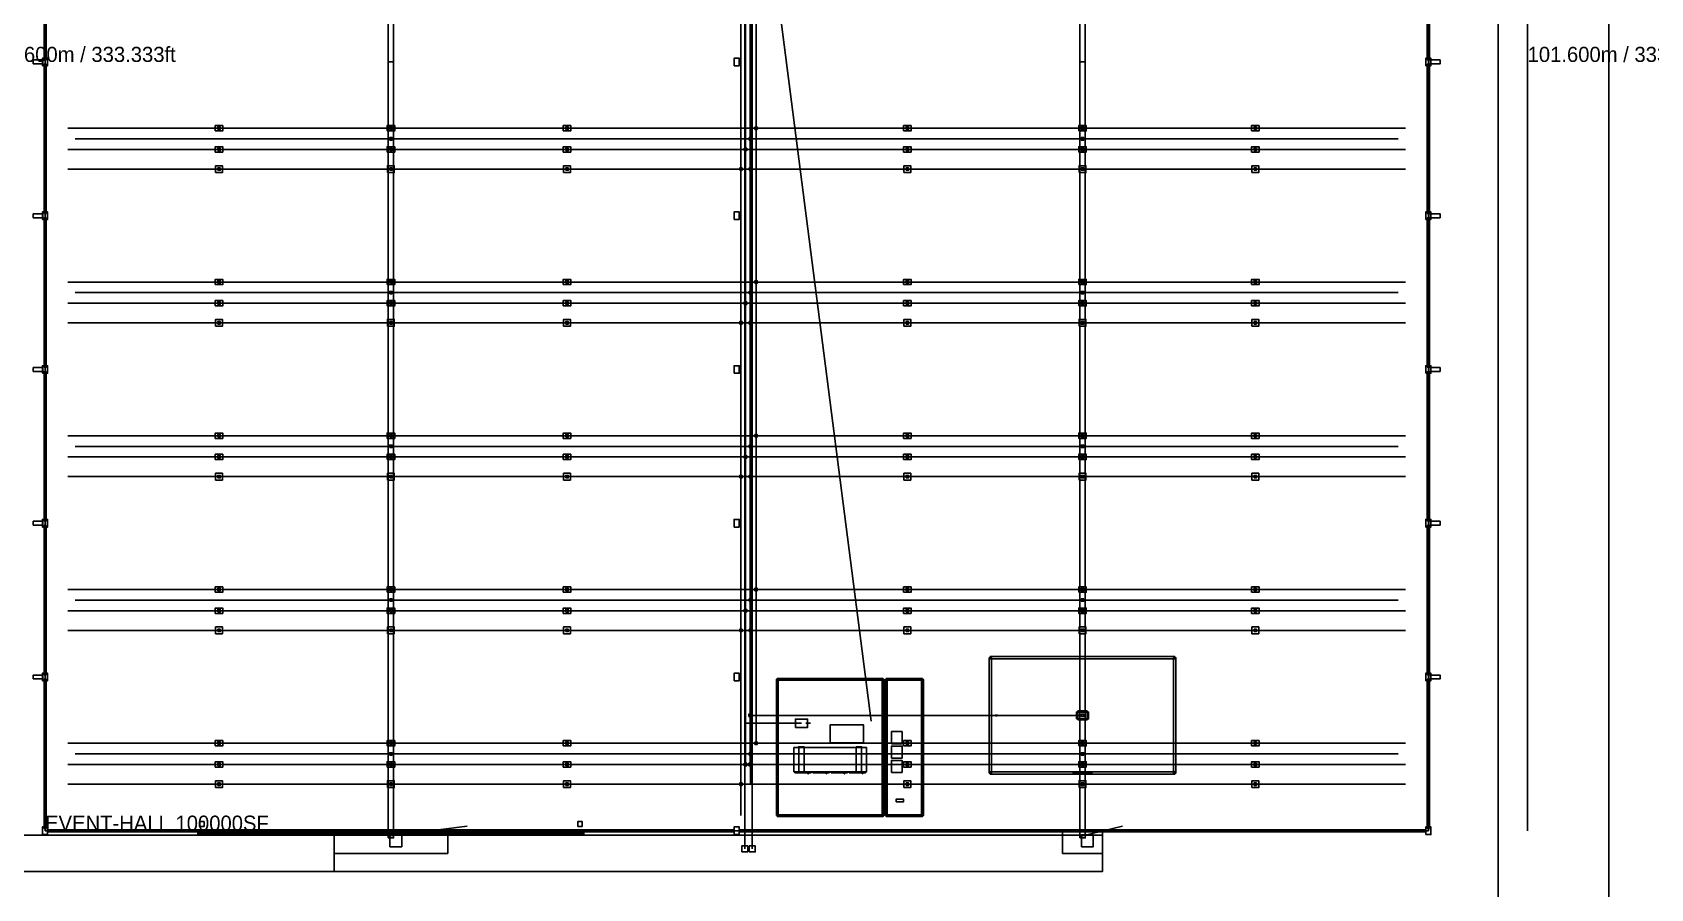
# Model space of a CAD drawing. Header units: metres. Extents: x 0 to 440, y -12 to 455.
# Drawn here: x 111.2 to 218.1, y 66.2 to 122.8 of the extents above; entities that cross this region are included whole.
import ezdxf

# ---------------------------------------------------------------- set-up
doc = ezdxf.new("R2010")
doc.units = ezdxf.units.M
for name, color, linetype in [('DIMENSIONS', 7, 'CONTINUOUS'), ('HALL_EVENT-HALL', 7, 'CONTINUOUS'), ('IFCCOLUMN', 7, 'CONTINUOUS'), ('IFCDOOR', 7, 'CONTINUOUS'), ('IFCWALL', 7, 'CONTINUOUS'), ('MEP_EVENTS_COORDINATION', 7, 'CONTINUOUS'), ('MEP_EVENTS_DRAINAGE', 7, 'CONTINUOUS'), ('MEP_EVENTS_ELECTRICAL', 7, 'CONTINUOUS'), ('MEP_EVENTS_FIRE', 7, 'CONTINUOUS'), ('MEP_EVENTS_MECHANICAL', 7, 'CONTINUOUS'), ('MEP_EVENTS_PLUMBING', 7, 'CONTINUOUS'), ('NOTES', 7, 'CONTINUOUS'), ('SITE_ROADS', 7, 'CONTINUOUS'), ('SITE_WALKS', 7, 'CONTINUOUS')]:
    doc.layers.add(name, color=color, linetype=linetype)

msp = doc.modelspace()

# ---------------------------------------------------------------- linework, layer by layer
at = {"layer": 'DIMENSIONS'}
msp.add_lwpolyline([(210, 70), (210, 171.6)], dxfattribs=at)
at = {"layer": 'HALL_EVENT-HALL'}
msp.add_lwpolyline([(112, 70), (203.44, 70), (203.44, 171.6), (112, 171.6)], close=True, dxfattribs=at)
at = {"layer": 'IFCCOLUMN'}
for points in [[(111.220127, 120.670003), (111.849873, 120.670003), (111.849873, 120.930007), (111.220127, 120.930007)], [(111.83, 120.550003), (112.17, 120.550003), (112.17, 121.050003), (111.83, 121.050003)], [(157.550001, 120.550003), (157.890001, 120.550003), (157.890001, 121.050003), (157.550001, 121.050003)], [(203.270002, 120.550003), (203.610002, 120.550003), (203.610002, 121.050003), (203.270002, 121.050003)], [(203.59013, 120.669992), (204.219868, 120.669992), (204.219868, 120.930003), (203.59013, 120.930003)], [(111.220127, 110.509999), (111.849873, 110.509999), (111.849873, 110.770003), (111.220127, 110.770003)], [(111.83, 110.389999), (112.17, 110.389999), (112.17, 110.889999), (111.83, 110.889999)], [(157.550001, 110.389999), (157.890001, 110.389999), (157.890001, 110.889999), (157.550001, 110.889999)], [(203.270002, 110.389999), (203.610002, 110.389999), (203.610002, 110.889999), (203.270002, 110.889999)], [(203.59013, 110.509988), (204.219868, 110.509988), (204.219868, 110.769999), (203.59013, 110.769999)], [(111.220127, 100.350003), (111.849873, 100.350003), (111.849873, 100.610007), (111.220127, 100.610007)], [(111.83, 100.230003), (112.17, 100.230003), (112.17, 100.730003), (111.83, 100.730003)], [(157.550001, 100.230003), (157.890001, 100.230003), (157.890001, 100.730003), (157.550001, 100.730003)], [(203.270002, 100.230003), (203.610002, 100.230003), (203.610002, 100.730003), (203.270002, 100.730003)], [(203.59013, 100.349992), (204.219868, 100.349992), (204.219868, 100.610003), (203.59013, 100.610003)], [(111.220127, 90.19), (111.849873, 90.19), (111.849873, 90.450003), (111.220127, 90.450003)], [(111.83, 90.07), (112.17, 90.07), (112.17, 90.57), (111.83, 90.57)], [(157.550001, 90.07), (157.890001, 90.07), (157.890001, 90.57), (157.550001, 90.57)], [(203.270002, 90.07), (203.610002, 90.07), (203.610002, 90.57), (203.270002, 90.57)], [(203.59013, 90.189988), (204.219868, 90.189988), (204.219868, 90.45), (203.59013, 90.45)], [(111.220127, 80.030004), (111.849873, 80.030004), (111.849873, 80.290007), (111.220127, 80.290007)], [(111.83, 79.910004), (112.17, 79.910004), (112.17, 80.410004), (111.83, 80.410004)], [(157.550001, 79.910004), (157.890001, 79.910004), (157.890001, 80.410004), (157.550001, 80.410004)], [(203.270002, 79.910004), (203.610002, 79.910004), (203.610002, 80.410004), (203.270002, 80.410004)], [(203.59013, 80.029992), (204.219868, 80.029992), (204.219868, 80.290004), (203.59013, 80.290004)], [(122.210001, 70.289997), (122.510001, 70.289997), (122.510001, 70.609997), (122.210001, 70.609997)], [(147.210001, 70.289997), (147.510001, 70.289997), (147.510001, 70.609997), (147.210001, 70.609997)], [(111.83, 69.75), (112.17, 69.75), (112.17, 70.25), (111.83, 70.25)], [(157.550001, 69.75), (157.890001, 69.75), (157.890001, 70.25), (157.550001, 70.25)], [(203.270002, 69.75), (203.610002, 69.75), (203.610002, 70.25), (203.270002, 70.25)]]:
    msp.add_lwpolyline(points, close=True, dxfattribs=at)
at = {"layer": 'IFCDOOR'}
for points in [[(111.965, 104.3408), (112.035, 104.3408), (112.035, 106.7792), (111.965, 106.7792)], [(160.365, 74.9), (160.435, 74.9), (160.435, 76.1), (160.365, 76.1)], [(169.965, 74.9), (170.035, 74.9), (170.035, 76.1), (169.965, 76.1)], [(179.97, 73.775), (181.19, 73.775), (181.19, 73.845), (179.97, 73.845)], [(179.3608, 69.965), (181.7992, 69.965), (181.7992, 70.035), (179.3608, 70.035)]]:
    msp.add_lwpolyline(points, close=True, dxfattribs=at)
at = {"layer": 'IFCWALL'}
for points in [[(111.93, 120.95), (112.07, 120.95), (112.07, 130.81), (111.93, 130.81)], [(203.37, 120.95), (203.51, 120.95), (203.51, 130.81), (203.37, 130.81)], [(111.93, 110.79), (112.07, 110.79), (112.07, 120.65), (111.93, 120.65)], [(203.37, 110.79), (203.51, 110.79), (203.51, 120.65), (203.37, 120.65)], [(111.93, 100.63), (112.07, 100.63), (112.07, 110.49), (111.93, 110.49)], [(203.37, 100.63), (203.51, 100.63), (203.51, 110.49), (203.37, 110.49)], [(111.93, 90.47), (112.07, 90.47), (112.07, 100.33), (111.93, 100.33)], [(203.37, 90.47), (203.51, 90.47), (203.51, 100.33), (203.37, 100.33)], [(111.93, 80.31), (112.07, 80.31), (112.07, 90.17), (111.93, 90.17)], [(203.37, 80.31), (203.51, 80.31), (203.51, 90.17), (203.37, 90.17)], [(174.409, 73.81), (174.559, 73.81), (174.559, 81.43), (174.409, 81.43)], [(174.484, 81.355), (186.676, 81.355), (186.676, 81.505), (174.484, 81.505)], [(186.601, 73.81), (186.751, 73.81), (186.751, 81.43), (186.601, 81.43)], [(111.93, 70.15), (112.07, 70.15), (112.07, 80.01), (111.93, 80.01)], [(160.34, 71), (160.46, 71), (160.46, 80), (160.34, 80)], [(160.4, 79.94), (167.4, 79.94), (167.4, 80.06), (160.4, 80.06)], [(167.34, 71), (167.46, 71), (167.46, 80), (167.34, 80)], [(167.54, 71), (167.66, 71), (167.66, 80), (167.54, 80)], [(167.6, 79.94), (170, 79.94), (170, 80.06), (167.6, 80.06)], [(169.94, 71), (170.06, 71), (170.06, 80), (169.94, 80)], [(203.37, 70.15), (203.51, 70.15), (203.51, 80.01), (203.37, 80.01)], [(174.484, 73.735), (186.676, 73.735), (186.676, 73.885), (174.484, 73.885)], [(160.4, 70.94), (167.4, 70.94), (167.4, 71.06), (160.4, 71.06)], [(167.6, 70.94), (170, 70.94), (170, 71.06), (167.6, 71.06)], [(112.22, 69.93), (157.5, 69.93), (157.5, 70.07), (112.22, 70.07)], [(157.94, 69.93), (203.22, 69.93), (203.22, 70.07), (157.94, 70.07)]]:
    msp.add_lwpolyline(points, close=True, dxfattribs=at)
at = {"layer": 'MEP_EVENTS_COORDINATION'}
for points in [[(160.399994, 79.940002), (167.399994, 79.940002), (167.399994, 80.059998), (160.399994, 80.059998)], [(160.399994, 71), (167.399994, 71), (167.399994, 80), (160.399994, 80)], [(167.339996, 71), (167.459991, 71), (167.459991, 80), (167.339996, 80)], [(167.540009, 71), (167.660004, 71), (167.660004, 80), (167.540009, 80)], [(167.600006, 79.940002), (170, 79.940002), (170, 80.059998), (167.600006, 80.059998)], [(167.600006, 71), (170, 71), (170, 80), (167.600006, 80)], [(160.399994, 70.940002), (167.399994, 70.940002), (167.399994, 71.059998), (160.399994, 71.059998)], [(167.600006, 70.940002), (170, 70.940002), (170, 71.059998), (167.600006, 71.059998)]]:
    msp.add_lwpolyline(points, close=True, dxfattribs=at)
at = {"layer": 'MEP_EVENTS_DRAINAGE'}
for points in [[(134.680008, 120.800003), (135.039993, 120.800003), (135.039993, 171.600708), (134.680008, 171.600708)], [(180.400009, 120.800003), (180.759995, 120.800003), (180.759995, 171.600708), (180.400009, 171.600708)], [(134.680008, 69.99929), (135.040009, 69.99929), (135.040009, 120.800003), (134.680008, 120.800003)], [(180.400009, 69.99929), (180.76001, 69.99929), (180.76001, 120.800003), (180.400009, 120.800003)], [(122.097504, 69.737503), (122.222504, 69.737503), (122.222504, 69.862503), (122.097504, 69.862503)], [(122.159706, 69.75), (134.7603, 69.75), (134.7603, 69.850006), (122.159706, 69.850006)], [(122.360001, 69.699997), (123.610001, 69.699997), (123.610001, 69.900002), (122.360001, 69.900002)], [(123.610001, 69.699997), (124.860001, 69.699997), (124.860001, 69.900002), (123.610001, 69.900002)], [(124.860001, 69.699997), (126.110001, 69.699997), (126.110001, 69.900002), (124.860001, 69.900002)], [(126.110001, 69.699997), (127.360001, 69.699997), (127.360001, 69.900002), (126.110001, 69.900002)], [(127.360001, 69.699997), (128.610001, 69.699997), (128.610001, 69.900002), (127.360001, 69.900002)], [(128.610001, 69.699997), (129.860001, 69.699997), (129.860001, 69.900002), (128.610001, 69.900002)], [(129.860001, 69.699997), (131.110001, 69.699997), (131.110001, 69.900002), (129.860001, 69.900002)], [(131.110001, 69.699997), (132.360001, 69.699997), (132.360001, 69.900002), (131.110001, 69.900002)], [(132.360001, 69.699997), (133.610001, 69.699997), (133.610001, 69.900002), (132.360001, 69.900002)], [(133.610001, 69.699997), (134.860001, 69.699997), (134.860001, 69.900002), (133.610001, 69.900002)], [(134.680008, 69.529999), (135.039993, 69.529999), (135.039993, 70), (134.680008, 70)], [(134.740005, 69.710007), (134.979996, 69.710007), (134.979996, 69.889999), (134.740005, 69.889999)], [(134.796356, 68.946365), (135.573639, 68.946365), (135.573639, 69.72364), (134.796356, 69.72364)], [(134.860001, 69.699997), (136.110001, 69.699997), (136.110001, 69.900002), (134.860001, 69.900002)], [(134.959702, 69.75), (147.560303, 69.75), (147.560303, 69.850006), (134.959702, 69.850006)], [(136.110001, 69.699997), (137.360001, 69.699997), (137.360001, 69.900002), (136.110001, 69.900002)], [(137.360001, 69.699997), (138.610001, 69.699997), (138.610001, 69.900002), (137.360001, 69.900002)], [(138.610001, 69.699997), (139.860001, 69.699997), (139.860001, 69.900002), (138.610001, 69.900002)], [(139.860001, 69.699997), (141.110001, 69.699997), (141.110001, 69.900002), (139.860001, 69.900002)], [(141.110001, 69.699997), (142.360001, 69.699997), (142.360001, 69.900002), (141.110001, 69.900002)], [(142.360001, 69.699997), (143.610001, 69.699997), (143.610001, 69.900002), (142.360001, 69.900002)], [(143.610001, 69.699997), (144.860001, 69.699997), (144.860001, 69.900002), (143.610001, 69.900002)], [(144.860001, 69.699997), (146.110001, 69.699997), (146.110001, 69.900002), (144.860001, 69.900002)], [(146.110001, 69.699997), (147.360001, 69.699997), (147.360001, 69.900002), (146.110001, 69.900002)], [(147.497498, 69.737503), (147.622498, 69.737503), (147.622498, 69.862503), (147.497498, 69.862503)], [(180.400009, 69.529999), (180.759995, 69.529999), (180.759995, 70), (180.400009, 70)], [(180.516357, 68.946365), (181.29364, 68.946365), (181.29364, 69.72364), (180.516357, 69.72364)]]:
    msp.add_lwpolyline(points, close=True, dxfattribs=at)
for points in [[(139.900095, 70.3), (134.86, 69.66)], [(134.860001, 69.66), (139.900095, 70.3)], [(139.900095, 70.3), (139.900095, 70.3)], [(183.214197, 70.3), (180.58, 69.66)], [(180.580002, 69.66), (183.214197, 70.3)], [(183.214197, 70.3), (183.214197, 70.3)]]:
    msp.add_lwpolyline(points, dxfattribs=at)
at = {"layer": 'MEP_EVENTS_ELECTRICAL'}
for points in [[(158.63, 113.72), (158.63, 123.88)], [(113.5, 113.72), (123.5, 113.72)], [(123.5, 113.72), (134.86, 113.72)], [(123.5, 113.72), (123.5, 113.72)], [(134.86, 113.72), (146.5, 113.72)], [(134.86, 113.72), (134.86, 113.72)], [(146.5, 113.72), (158, 113.72)], [(146.5, 113.72), (146.5, 113.72)], [(158.63, 113.72), (158, 113.72)], [(158, 113.72), (158, 113.72)], [(158, 113.72), (169, 113.72)], [(158.63, 103.56), (158.63, 113.72)], [(169, 113.72), (180.58, 113.72)], [(169, 113.72), (169, 113.72)], [(180.58, 113.72), (192, 113.72)], [(180.58, 113.72), (180.58, 113.72)], [(192, 113.72), (201.94, 113.72)], [(192, 113.72), (192, 113.72)], [(113.5, 103.56), (123.5, 103.56)], [(123.5, 103.56), (134.86, 103.56)], [(123.5, 103.56), (123.5, 103.56)], [(134.86, 103.56), (146.5, 103.56)], [(134.86, 103.56), (134.86, 103.56)], [(146.5, 103.56), (158, 103.56)], [(146.5, 103.56), (146.5, 103.56)], [(158.63, 103.56), (158, 103.56)], [(158, 103.56), (158, 103.56)], [(158, 103.56), (169, 103.56)], [(158.63, 93.4), (158.63, 103.56)], [(169, 103.56), (180.58, 103.56)], [(169, 103.56), (169, 103.56)], [(180.58, 103.56), (192, 103.56)], [(180.58, 103.56), (180.58, 103.56)], [(192, 103.56), (201.94, 103.56)], [(192, 103.56), (192, 103.56)], [(113.5, 93.4), (123.5, 93.4)], [(123.5, 93.4), (134.86, 93.4)], [(123.5, 93.4), (123.5, 93.4)], [(134.86, 93.4), (146.5, 93.4)], [(134.86, 93.4), (134.86, 93.4)], [(146.5, 93.4), (158, 93.4)], [(146.5, 93.4), (146.5, 93.4)], [(158.63, 93.4), (158, 93.4)], [(158, 93.4), (158, 93.4)], [(158, 93.4), (169, 93.4)], [(158.63, 83.24), (158.63, 93.4)], [(169, 93.4), (180.58, 93.4)], [(169, 93.4), (169, 93.4)], [(180.58, 93.4), (192, 93.4)], [(180.58, 93.4), (180.58, 93.4)], [(192, 93.4), (201.94, 93.4)], [(192, 93.4), (192, 93.4)], [(113.5, 83.24), (123.5, 83.24)], [(123.5, 83.24), (134.86, 83.24)], [(123.5, 83.24), (123.5, 83.24)], [(134.86, 83.24), (146.5, 83.24)], [(134.86, 83.24), (134.86, 83.24)], [(146.5, 83.24), (158, 83.24)], [(146.5, 83.24), (146.5, 83.24)], [(158.63, 83.24), (158, 83.24)], [(158, 83.24), (158, 83.24)], [(158, 83.24), (169, 83.24)], [(158.63, 73.08), (158.63, 83.24)], [(169, 83.24), (180.58, 83.24)], [(169, 83.24), (169, 83.24)], [(180.58, 83.24), (192, 83.24)], [(180.58, 83.24), (180.58, 83.24)], [(192, 83.24), (201.94, 83.24)], [(192, 83.24), (192, 83.24)], [(113.5, 73.08), (123.5, 73.08)], [(123.5, 73.08), (134.86, 73.08)], [(123.5, 73.08), (123.5, 73.08)], [(134.86, 73.08), (146.5, 73.08)], [(134.86, 73.08), (134.86, 73.08)], [(146.5, 73.08), (158, 73.08)], [(146.5, 73.08), (146.5, 73.08)], [(158.63, 73.08), (158, 73.08)], [(158, 73.08), (158, 73.08)], [(158, 73.08), (169, 73.08)], [(169, 73.08), (180.58, 73.08)], [(169, 73.08), (169, 73.08)], [(180.58, 73.08), (192, 73.08)], [(180.58, 73.08), (180.58, 73.08)], [(192, 73.08), (201.94, 73.08)], [(192, 73.08), (192, 73.08)]]:
    msp.add_lwpolyline(points, dxfattribs=at)
for points in [[(123.275002, 113.495003), (123.724998, 113.495003), (123.724998, 113.945), (123.275002, 113.945)], [(123.419998, 113.639999), (123.580002, 113.639999), (123.580002, 113.800003), (123.419998, 113.800003)], [(134.634995, 113.495003), (135.085007, 113.495003), (135.085007, 113.945), (134.634995, 113.945)], [(134.779999, 113.639999), (134.940002, 113.639999), (134.940002, 113.800003), (134.779999, 113.800003)], [(146.274994, 113.495003), (146.725006, 113.495003), (146.725006, 113.945), (146.274994, 113.945)], [(146.419998, 113.639999), (146.580002, 113.639999), (146.580002, 113.800003), (146.419998, 113.800003)], [(157.919998, 113.639999), (158.080002, 113.639999), (158.080002, 113.800003), (157.919998, 113.800003)], [(158.550003, 113.639999), (158.710007, 113.639999), (158.710007, 113.800003), (158.550003, 113.800003)], [(168.774994, 113.495003), (169.225006, 113.495003), (169.225006, 113.945), (168.774994, 113.945)], [(168.919998, 113.639999), (169.080002, 113.639999), (169.080002, 113.800003), (168.919998, 113.800003)], [(180.354996, 113.495003), (180.805008, 113.495003), (180.805008, 113.945), (180.354996, 113.945)], [(180.5, 113.639999), (180.660004, 113.639999), (180.660004, 113.800003), (180.5, 113.800003)], [(191.774994, 113.495003), (192.225006, 113.495003), (192.225006, 113.945), (191.774994, 113.945)], [(191.919998, 113.639999), (192.080002, 113.639999), (192.080002, 113.800003), (191.919998, 113.800003)], [(123.275002, 103.334999), (123.724998, 103.334999), (123.724998, 103.784996), (123.275002, 103.784996)], [(134.634995, 103.334999), (135.085007, 103.334999), (135.085007, 103.784996), (134.634995, 103.784996)], [(146.274994, 103.334999), (146.725006, 103.334999), (146.725006, 103.784996), (146.274994, 103.784996)], [(168.774994, 103.334999), (169.225006, 103.334999), (169.225006, 103.784996), (168.774994, 103.784996)], [(180.354996, 103.334999), (180.805008, 103.334999), (180.805008, 103.784996), (180.354996, 103.784996)], [(191.774994, 103.334999), (192.225006, 103.334999), (192.225006, 103.784996), (191.774994, 103.784996)], [(123.419998, 103.479996), (123.580002, 103.479996), (123.580002, 103.639999), (123.419998, 103.639999)], [(134.779999, 103.479996), (134.940002, 103.479996), (134.940002, 103.639999), (134.779999, 103.639999)], [(146.419998, 103.479996), (146.580002, 103.479996), (146.580002, 103.639999), (146.419998, 103.639999)], [(157.919998, 103.479996), (158.080002, 103.479996), (158.080002, 103.639999), (157.919998, 103.639999)], [(158.550003, 103.479996), (158.710007, 103.479996), (158.710007, 103.639999), (158.550003, 103.639999)], [(168.919998, 103.479996), (169.080002, 103.479996), (169.080002, 103.639999), (168.919998, 103.639999)], [(180.5, 103.479996), (180.660004, 103.479996), (180.660004, 103.639999), (180.5, 103.639999)], [(191.919998, 103.479996), (192.080002, 103.479996), (192.080002, 103.639999), (191.919998, 103.639999)], [(123.275002, 93.175003), (123.724998, 93.175003), (123.724998, 93.625), (123.275002, 93.625)], [(123.419998, 93.32), (123.580002, 93.32), (123.580002, 93.480003), (123.419998, 93.480003)], [(134.634995, 93.175003), (135.085007, 93.175003), (135.085007, 93.625), (134.634995, 93.625)], [(134.779999, 93.32), (134.940002, 93.32), (134.940002, 93.480003), (134.779999, 93.480003)], [(146.274994, 93.175003), (146.725006, 93.175003), (146.725006, 93.625), (146.274994, 93.625)], [(146.419998, 93.32), (146.580002, 93.32), (146.580002, 93.480003), (146.419998, 93.480003)], [(157.919998, 93.32), (158.080002, 93.32), (158.080002, 93.480003), (157.919998, 93.480003)], [(158.550003, 93.32), (158.710007, 93.32), (158.710007, 93.480003), (158.550003, 93.480003)], [(168.774994, 93.175003), (169.225006, 93.175003), (169.225006, 93.625), (168.774994, 93.625)], [(168.919998, 93.32), (169.080002, 93.32), (169.080002, 93.480003), (168.919998, 93.480003)], [(180.354996, 93.175003), (180.805008, 93.175003), (180.805008, 93.625), (180.354996, 93.625)], [(180.5, 93.32), (180.660004, 93.32), (180.660004, 93.480003), (180.5, 93.480003)], [(191.774994, 93.175003), (192.225006, 93.175003), (192.225006, 93.625), (191.774994, 93.625)], [(191.919998, 93.32), (192.080002, 93.32), (192.080002, 93.480003), (191.919998, 93.480003)], [(123.275002, 83.014999), (123.724998, 83.014999), (123.724998, 83.464996), (123.275002, 83.464996)], [(134.634995, 83.014999), (135.085007, 83.014999), (135.085007, 83.464996), (134.634995, 83.464996)], [(146.274994, 83.014999), (146.725006, 83.014999), (146.725006, 83.464996), (146.274994, 83.464996)], [(168.774994, 83.014999), (169.225006, 83.014999), (169.225006, 83.464996), (168.774994, 83.464996)], [(180.354996, 83.014999), (180.805008, 83.014999), (180.805008, 83.464996), (180.354996, 83.464996)], [(191.774994, 83.014999), (192.225006, 83.014999), (192.225006, 83.464996), (191.774994, 83.464996)], [(123.419998, 83.159996), (123.580002, 83.159996), (123.580002, 83.32), (123.419998, 83.32)], [(134.779999, 83.159996), (134.940002, 83.159996), (134.940002, 83.32), (134.779999, 83.32)], [(146.419998, 83.159996), (146.580002, 83.159996), (146.580002, 83.32), (146.419998, 83.32)], [(157.919998, 83.159996), (158.080002, 83.159996), (158.080002, 83.32), (157.919998, 83.32)], [(158.550003, 83.159996), (158.710007, 83.159996), (158.710007, 83.32), (158.550003, 83.32)], [(168.919998, 83.159996), (169.080002, 83.159996), (169.080002, 83.32), (168.919998, 83.32)], [(180.5, 83.159996), (180.660004, 83.159996), (180.660004, 83.32), (180.5, 83.32)], [(191.919998, 83.159996), (192.080002, 83.159996), (192.080002, 83.32), (191.919998, 83.32)], [(167.949997, 75.75), (168.650009, 75.75), (168.650009, 76.550003), (167.949997, 76.550003)], [(167.949997, 74.799995), (168.650009, 74.799995), (168.650009, 75.599998), (167.949997, 75.599998)], [(167.949997, 73.849998), (168.650009, 73.849998), (168.650009, 74.650002), (167.949997, 74.650002)], [(123.275002, 72.855003), (123.724998, 72.855003), (123.724998, 73.305), (123.275002, 73.305)], [(123.419998, 73), (123.580002, 73), (123.580002, 73.160004), (123.419998, 73.160004)], [(134.634995, 72.855003), (135.085007, 72.855003), (135.085007, 73.305), (134.634995, 73.305)], [(134.779999, 73), (134.940002, 73), (134.940002, 73.160004), (134.779999, 73.160004)], [(146.274994, 72.855003), (146.725006, 72.855003), (146.725006, 73.305), (146.274994, 73.305)], [(146.419998, 73), (146.580002, 73), (146.580002, 73.160004), (146.419998, 73.160004)], [(157.919998, 73), (158.080002, 73), (158.080002, 73.160004), (157.919998, 73.160004)], [(168.774994, 72.855003), (169.225006, 72.855003), (169.225006, 73.305), (168.774994, 73.305)], [(168.919998, 73), (169.080002, 73), (169.080002, 73.160004), (168.919998, 73.160004)], [(180.354996, 72.855003), (180.805008, 72.855003), (180.805008, 73.305), (180.354996, 73.305)], [(180.5, 73), (180.660004, 73), (180.660004, 73.160004), (180.5, 73.160004)], [(191.774994, 72.855003), (192.225006, 72.855003), (192.225006, 73.305), (191.774994, 73.305)], [(191.919998, 73), (192.080002, 73), (192.080002, 73.160004), (191.919998, 73.160004)]]:
    msp.add_lwpolyline(points, close=True, dxfattribs=at)
at = {"layer": 'MEP_EVENTS_FIRE'}
for points in [[(158.63, 115.72), (158.63, 125.88)], [(114, 115.72), (134.86, 115.72)], [(134.86, 115.72), (158.63, 115.72)], [(134.86, 115.72), (134.86, 115.72)], [(158.63, 105.56), (158.63, 115.72)], [(158.63, 115.72), (158.63, 115.72)], [(158.63, 115.72), (180.58, 115.72)], [(180.58, 115.72), (201.44, 115.72)], [(180.58, 115.72), (180.58, 115.72)], [(114, 105.56), (134.86, 105.56)], [(134.86, 105.56), (158.63, 105.56)], [(134.86, 105.56), (134.86, 105.56)], [(158.63, 95.4), (158.63, 105.56)], [(158.63, 105.56), (158.63, 105.56)], [(158.63, 105.56), (180.58, 105.56)], [(180.58, 105.56), (201.44, 105.56)], [(180.58, 105.56), (180.58, 105.56)], [(114, 95.4), (134.86, 95.4)], [(134.86, 95.4), (158.63, 95.4)], [(134.86, 95.4), (134.86, 95.4)], [(158.63, 85.24), (158.63, 95.4)], [(158.63, 95.4), (158.63, 95.4)], [(158.63, 95.4), (180.58, 95.4)], [(180.58, 95.4), (201.44, 95.4)], [(180.58, 95.4), (180.58, 95.4)], [(114, 85.24), (134.86, 85.24)], [(134.86, 85.24), (158.63, 85.24)], [(134.86, 85.24), (134.86, 85.24)], [(158.63, 75.08), (158.63, 85.24)], [(158.63, 85.24), (158.63, 85.24)], [(158.63, 85.24), (180.58, 85.24)], [(180.58, 85.24), (201.44, 85.24)], [(180.58, 85.24), (180.58, 85.24)], [(114, 75.08), (134.86, 75.08)], [(134.86, 75.08), (158.63, 75.08)], [(134.86, 75.08), (134.86, 75.08)], [(158.63, 75.08), (158.63, 75.08)], [(158.63, 75.08), (180.58, 75.08)], [(180.58, 75.08), (201.44, 75.08)], [(180.58, 75.08), (180.58, 75.08)]]:
    msp.add_lwpolyline(points, dxfattribs=at)
for points in [[(134.779999, 115.639999), (134.940002, 115.639999), (134.940002, 115.800003), (134.779999, 115.800003)], [(134.820007, 115.68), (134.899994, 115.68), (134.899994, 115.760002), (134.820007, 115.760002)], [(158.550003, 115.639999), (158.710007, 115.639999), (158.710007, 115.800003), (158.550003, 115.800003)], [(158.550003, 115.639999), (158.710007, 115.639999), (158.710007, 115.800003), (158.550003, 115.800003)], [(180.5, 115.639999), (180.660004, 115.639999), (180.660004, 115.800003), (180.5, 115.800003)], [(180.540009, 115.68), (180.619995, 115.68), (180.619995, 115.760002), (180.540009, 115.760002)], [(134.779999, 105.479996), (134.940002, 105.479996), (134.940002, 105.639999), (134.779999, 105.639999)], [(134.820007, 105.519997), (134.899994, 105.519997), (134.899994, 105.599998), (134.820007, 105.599998)], [(158.550003, 105.479996), (158.710007, 105.479996), (158.710007, 105.639999), (158.550003, 105.639999)], [(158.550003, 105.479996), (158.710007, 105.479996), (158.710007, 105.639999), (158.550003, 105.639999)], [(180.5, 105.479996), (180.660004, 105.479996), (180.660004, 105.639999), (180.5, 105.639999)], [(180.540009, 105.519997), (180.619995, 105.519997), (180.619995, 105.599998), (180.540009, 105.599998)], [(134.779999, 95.32), (134.940002, 95.32), (134.940002, 95.480003), (134.779999, 95.480003)], [(134.820007, 95.360001), (134.899994, 95.360001), (134.899994, 95.440002), (134.820007, 95.440002)], [(158.550003, 95.32), (158.710007, 95.32), (158.710007, 95.480003), (158.550003, 95.480003)], [(158.550003, 95.32), (158.710007, 95.32), (158.710007, 95.480003), (158.550003, 95.480003)], [(180.5, 95.32), (180.660004, 95.32), (180.660004, 95.480003), (180.5, 95.480003)], [(180.540009, 95.360001), (180.619995, 95.360001), (180.619995, 95.440002), (180.540009, 95.440002)], [(134.779999, 85.159996), (134.940002, 85.159996), (134.940002, 85.32), (134.779999, 85.32)], [(134.820007, 85.199997), (134.899994, 85.199997), (134.899994, 85.279999), (134.820007, 85.279999)], [(158.550003, 85.159996), (158.710007, 85.159996), (158.710007, 85.32), (158.550003, 85.32)], [(158.550003, 85.159996), (158.710007, 85.159996), (158.710007, 85.32), (158.550003, 85.32)], [(180.5, 85.159996), (180.660004, 85.159996), (180.660004, 85.32), (180.5, 85.32)], [(180.540009, 85.199997), (180.619995, 85.199997), (180.619995, 85.279999), (180.540009, 85.279999)], [(134.779999, 75), (134.940002, 75), (134.940002, 75.160004), (134.779999, 75.160004)], [(134.820007, 75.040001), (134.899994, 75.040001), (134.899994, 75.120003), (134.820007, 75.120003)], [(158.550003, 75), (158.710007, 75), (158.710007, 75.160004), (158.550003, 75.160004)], [(180.5, 75), (180.660004, 75), (180.660004, 75.160004), (180.5, 75.160004)], [(180.540009, 75.040001), (180.619995, 75.040001), (180.619995, 75.120003), (180.540009, 75.120003)], [(168.25, 71.919998), (168.75, 71.919998), (168.75, 72.080002), (168.25, 72.080002)]]:
    msp.add_lwpolyline(points, close=True, dxfattribs=at)
at = {"layer": 'MEP_EVENTS_MECHANICAL'}
for points in [[(158.75, 145.8472), (158.75, 68.8)], [(158.25, 142.8472), (158.25, 68.8)], [(158.6, 77.62), (158.6, 142.8472)], [(159, 116.42), (159, 126.58)], [(158.3, 115.02), (158.3, 125.18)], [(113.5, 116.42), (123.5, 116.42)], [(123.5, 116.42), (134.86, 116.42)], [(134.86, 116.42), (146.5, 116.42)], [(146.5, 116.42), (159, 116.42)], [(159, 106.26), (159, 116.42)], [(159, 116.42), (159, 116.42)], [(159, 116.42), (169, 116.42)], [(169, 116.42), (180.58, 116.42)], [(180.58, 116.42), (192, 116.42)], [(192, 116.42), (201.94, 116.42)], [(113.5, 115.02), (123.5, 115.02)], [(123.5, 115.02), (134.86, 115.02)], [(134.86, 115.02), (146.5, 115.02)], [(146.5, 115.02), (158.3, 115.02)], [(158.3, 104.86), (158.3, 115.02)], [(158.3, 115.02), (158.3, 115.02)], [(158.3, 115.02), (169, 115.02)], [(169, 115.02), (180.58, 115.02)], [(180.58, 115.02), (192, 115.02)], [(192, 115.02), (201.94, 115.02)], [(113.5, 106.26), (123.5, 106.26)], [(123.5, 106.26), (134.86, 106.26)], [(134.86, 106.26), (146.5, 106.26)], [(146.5, 106.26), (159, 106.26)], [(159, 96.1), (159, 106.26)], [(159, 106.26), (159, 106.26)], [(159, 106.26), (169, 106.26)], [(169, 106.26), (180.58, 106.26)], [(180.58, 106.26), (192, 106.26)], [(192, 106.26), (201.94, 106.26)], [(113.5, 104.86), (123.5, 104.86)], [(123.5, 104.86), (134.86, 104.86)], [(134.86, 104.86), (146.5, 104.86)], [(146.5, 104.86), (158.3, 104.86)], [(158.3, 94.7), (158.3, 104.86)], [(158.3, 104.86), (158.3, 104.86)], [(158.3, 104.86), (169, 104.86)], [(169, 104.86), (180.58, 104.86)], [(180.58, 104.86), (192, 104.86)], [(192, 104.86), (201.94, 104.86)], [(113.5, 96.1), (123.5, 96.1)], [(123.5, 96.1), (134.86, 96.1)], [(134.86, 96.1), (146.5, 96.1)], [(146.5, 96.1), (159, 96.1)], [(159, 85.94), (159, 96.1)], [(159, 96.1), (159, 96.1)], [(159, 96.1), (169, 96.1)], [(169, 96.1), (180.58, 96.1)], [(180.58, 96.1), (192, 96.1)], [(192, 96.1), (201.94, 96.1)], [(113.5, 94.7), (123.5, 94.7)], [(123.5, 94.7), (134.86, 94.7)], [(134.86, 94.7), (146.5, 94.7)], [(146.5, 94.7), (158.3, 94.7)], [(158.3, 84.54), (158.3, 94.7)], [(158.3, 94.7), (158.3, 94.7)], [(158.3, 94.7), (169, 94.7)], [(169, 94.7), (180.58, 94.7)], [(180.58, 94.7), (192, 94.7)], [(192, 94.7), (201.94, 94.7)], [(113.5, 85.94), (123.5, 85.94)], [(123.5, 85.94), (134.86, 85.94)], [(134.86, 85.94), (146.5, 85.94)], [(146.5, 85.94), (159, 85.94)], [(159, 75.78), (159, 85.94)], [(159, 85.94), (159, 85.94)], [(159, 85.94), (169, 85.94)], [(169, 85.94), (180.58, 85.94)], [(180.58, 85.94), (192, 85.94)], [(192, 85.94), (201.94, 85.94)], [(113.5, 84.54), (123.5, 84.54)], [(123.5, 84.54), (134.86, 84.54)], [(134.86, 84.54), (146.5, 84.54)], [(146.5, 84.54), (158.3, 84.54)], [(158.3, 74.38), (158.3, 84.54)], [(158.3, 84.54), (158.3, 84.54)], [(158.3, 84.54), (169, 84.54)], [(169, 84.54), (180.58, 84.54)], [(180.58, 84.54), (192, 84.54)], [(192, 84.54), (201.94, 84.54)], [(158.6, 74.38), (158.6, 77.62)], [(158.6, 77.62), (180.58, 77.62)], [(180.58, 77.62), (180.58, 77.62)], [(180.58, 77.62), (180.58, 77.62)], [(113.5, 75.78), (123.5, 75.78)], [(123.5, 75.78), (134.86, 75.78)], [(134.86, 75.78), (146.5, 75.78)], [(146.5, 75.78), (159, 75.78)], [(165, 75.78), (159, 75.78)], [(159, 75.78), (159, 75.78)], [(159, 75.78), (159, 75.78)], [(159, 75.78), (169, 75.78)], [(165, 75.78), (165, 75.78)], [(169, 75.78), (180.58, 75.78)], [(180.58, 75.78), (192, 75.78)], [(192, 75.78), (201.94, 75.78)], [(113.5, 74.38), (123.5, 74.38)], [(123.5, 74.38), (134.86, 74.38)], [(134.86, 74.38), (146.5, 74.38)], [(146.5, 74.38), (158.3, 74.38)], [(158.6, 74.38), (158.3, 74.38)], [(158.3, 74.38), (158.3, 74.38)], [(158.3, 74.38), (158.3, 74.38)], [(158.3, 74.38), (169, 74.38)], [(164, 74.38), (158.6, 74.38)], [(164, 74.38), (164, 74.38)], [(169, 74.38), (180.58, 74.38)], [(180.58, 74.38), (192, 74.38)], [(192, 74.38), (201.94, 74.38)]]:
    msp.add_lwpolyline(points, dxfattribs=at)
for points in [[(123.25, 116.244995), (123.75, 116.244995), (123.75, 116.595001), (123.25, 116.595001)], [(123.419998, 116.339996), (123.580002, 116.339996), (123.580002, 116.5), (123.419998, 116.5)], [(134.610001, 116.244995), (135.110001, 116.244995), (135.110001, 116.595001), (134.610001, 116.595001)], [(134.779999, 116.339996), (134.940002, 116.339996), (134.940002, 116.5), (134.779999, 116.5)], [(146.25, 116.244995), (146.75, 116.244995), (146.75, 116.595001), (146.25, 116.595001)], [(146.419998, 116.339996), (146.580002, 116.339996), (146.580002, 116.5), (146.419998, 116.5)], [(158.919998, 116.339996), (159.080002, 116.339996), (159.080002, 116.5), (158.919998, 116.5)], [(158.919998, 116.339996), (159.080002, 116.339996), (159.080002, 116.5), (158.919998, 116.5)], [(168.75, 116.244995), (169.25, 116.244995), (169.25, 116.595001), (168.75, 116.595001)], [(168.919998, 116.339996), (169.080002, 116.339996), (169.080002, 116.5), (168.919998, 116.5)], [(180.330002, 116.244995), (180.830002, 116.244995), (180.830002, 116.595001), (180.330002, 116.595001)], [(180.5, 116.339996), (180.660004, 116.339996), (180.660004, 116.5), (180.5, 116.5)], [(191.75, 116.244995), (192.25, 116.244995), (192.25, 116.595001), (191.75, 116.595001)], [(191.919998, 116.339996), (192.080002, 116.339996), (192.080002, 116.5), (191.919998, 116.5)], [(123.25, 114.844994), (123.75, 114.844994), (123.75, 115.195), (123.25, 115.195)], [(123.419998, 114.939995), (123.580002, 114.939995), (123.580002, 115.099998), (123.419998, 115.099998)], [(134.610001, 114.844994), (135.110001, 114.844994), (135.110001, 115.195), (134.610001, 115.195)], [(134.779999, 114.939995), (134.940002, 114.939995), (134.940002, 115.099998), (134.779999, 115.099998)], [(146.25, 114.844994), (146.75, 114.844994), (146.75, 115.195), (146.25, 115.195)], [(146.419998, 114.939995), (146.580002, 114.939995), (146.580002, 115.099998), (146.419998, 115.099998)], [(158.220001, 114.939995), (158.380005, 114.939995), (158.380005, 115.099998), (158.220001, 115.099998)], [(158.220001, 114.939995), (158.380005, 114.939995), (158.380005, 115.099998), (158.220001, 115.099998)], [(168.75, 114.844994), (169.25, 114.844994), (169.25, 115.195), (168.75, 115.195)], [(168.919998, 114.939995), (169.080002, 114.939995), (169.080002, 115.099998), (168.919998, 115.099998)], [(180.330002, 114.844994), (180.830002, 114.844994), (180.830002, 115.195), (180.330002, 115.195)], [(180.5, 114.939995), (180.660004, 114.939995), (180.660004, 115.099998), (180.5, 115.099998)], [(191.75, 114.844994), (192.25, 114.844994), (192.25, 115.195), (191.75, 115.195)], [(191.919998, 114.939995), (192.080002, 114.939995), (192.080002, 115.099998), (191.919998, 115.099998)], [(123.25, 106.084999), (123.75, 106.084999), (123.75, 106.435005), (123.25, 106.435005)], [(123.419998, 106.18), (123.580002, 106.18), (123.580002, 106.340004), (123.419998, 106.340004)], [(134.610001, 106.084999), (135.110001, 106.084999), (135.110001, 106.435005), (134.610001, 106.435005)], [(134.779999, 106.18), (134.940002, 106.18), (134.940002, 106.340004), (134.779999, 106.340004)], [(146.25, 106.084999), (146.75, 106.084999), (146.75, 106.435005), (146.25, 106.435005)], [(146.419998, 106.18), (146.580002, 106.18), (146.580002, 106.340004), (146.419998, 106.340004)], [(158.919998, 106.18), (159.080002, 106.18), (159.080002, 106.340004), (158.919998, 106.340004)], [(158.919998, 106.18), (159.080002, 106.18), (159.080002, 106.340004), (158.919998, 106.340004)], [(168.75, 106.084999), (169.25, 106.084999), (169.25, 106.435005), (168.75, 106.435005)], [(168.919998, 106.18), (169.080002, 106.18), (169.080002, 106.340004), (168.919998, 106.340004)], [(180.330002, 106.084999), (180.830002, 106.084999), (180.830002, 106.435005), (180.330002, 106.435005)], [(180.5, 106.18), (180.660004, 106.18), (180.660004, 106.340004), (180.5, 106.340004)], [(191.75, 106.084999), (192.25, 106.084999), (192.25, 106.435005), (191.75, 106.435005)], [(191.919998, 106.18), (192.080002, 106.18), (192.080002, 106.340004), (191.919998, 106.340004)], [(123.25, 104.684998), (123.75, 104.684998), (123.75, 105.035004), (123.25, 105.035004)], [(123.419998, 104.779999), (123.580002, 104.779999), (123.580002, 104.940002), (123.419998, 104.940002)], [(134.610001, 104.684998), (135.110001, 104.684998), (135.110001, 105.035004), (134.610001, 105.035004)], [(134.779999, 104.779999), (134.940002, 104.779999), (134.940002, 104.940002), (134.779999, 104.940002)], [(146.25, 104.684998), (146.75, 104.684998), (146.75, 105.035004), (146.25, 105.035004)], [(146.419998, 104.779999), (146.580002, 104.779999), (146.580002, 104.940002), (146.419998, 104.940002)], [(158.220001, 104.779999), (158.380005, 104.779999), (158.380005, 104.940002), (158.220001, 104.940002)], [(158.220001, 104.779999), (158.380005, 104.779999), (158.380005, 104.940002), (158.220001, 104.940002)], [(168.75, 104.684998), (169.25, 104.684998), (169.25, 105.035004), (168.75, 105.035004)], [(168.919998, 104.779999), (169.080002, 104.779999), (169.080002, 104.940002), (168.919998, 104.940002)], [(180.330002, 104.684998), (180.830002, 104.684998), (180.830002, 105.035004), (180.330002, 105.035004)], [(180.5, 104.779999), (180.660004, 104.779999), (180.660004, 104.940002), (180.5, 104.940002)], [(191.75, 104.684998), (192.25, 104.684998), (192.25, 105.035004), (191.75, 105.035004)], [(191.919998, 104.779999), (192.080002, 104.779999), (192.080002, 104.940002), (191.919998, 104.940002)], [(123.25, 95.924995), (123.75, 95.924995), (123.75, 96.275002), (123.25, 96.275002)], [(123.419998, 96.019997), (123.580002, 96.019997), (123.580002, 96.18), (123.419998, 96.18)], [(134.610001, 95.924995), (135.110001, 95.924995), (135.110001, 96.275002), (134.610001, 96.275002)], [(134.779999, 96.019997), (134.940002, 96.019997), (134.940002, 96.18), (134.779999, 96.18)], [(146.25, 95.924995), (146.75, 95.924995), (146.75, 96.275002), (146.25, 96.275002)], [(146.419998, 96.019997), (146.580002, 96.019997), (146.580002, 96.18), (146.419998, 96.18)], [(158.919998, 96.019997), (159.080002, 96.019997), (159.080002, 96.18), (158.919998, 96.18)], [(158.919998, 96.019997), (159.080002, 96.019997), (159.080002, 96.18), (158.919998, 96.18)], [(168.75, 95.924995), (169.25, 95.924995), (169.25, 96.275002), (168.75, 96.275002)], [(168.919998, 96.019997), (169.080002, 96.019997), (169.080002, 96.18), (168.919998, 96.18)], [(180.330002, 95.924995), (180.830002, 95.924995), (180.830002, 96.275002), (180.330002, 96.275002)], [(180.5, 96.019997), (180.660004, 96.019997), (180.660004, 96.18), (180.5, 96.18)], [(191.75, 95.924995), (192.25, 95.924995), (192.25, 96.275002), (191.75, 96.275002)], [(191.919998, 96.019997), (192.080002, 96.019997), (192.080002, 96.18), (191.919998, 96.18)], [(123.25, 94.524994), (123.75, 94.524994), (123.75, 94.875), (123.25, 94.875)], [(123.419998, 94.619995), (123.580002, 94.619995), (123.580002, 94.779999), (123.419998, 94.779999)], [(134.610001, 94.524994), (135.110001, 94.524994), (135.110001, 94.875), (134.610001, 94.875)], [(134.779999, 94.619995), (134.940002, 94.619995), (134.940002, 94.779999), (134.779999, 94.779999)], [(146.25, 94.524994), (146.75, 94.524994), (146.75, 94.875), (146.25, 94.875)], [(146.419998, 94.619995), (146.580002, 94.619995), (146.580002, 94.779999), (146.419998, 94.779999)], [(158.220001, 94.619995), (158.380005, 94.619995), (158.380005, 94.779999), (158.220001, 94.779999)], [(158.220001, 94.619995), (158.380005, 94.619995), (158.380005, 94.779999), (158.220001, 94.779999)], [(168.75, 94.524994), (169.25, 94.524994), (169.25, 94.875), (168.75, 94.875)], [(168.919998, 94.619995), (169.080002, 94.619995), (169.080002, 94.779999), (168.919998, 94.779999)], [(180.330002, 94.524994), (180.830002, 94.524994), (180.830002, 94.875), (180.330002, 94.875)], [(180.5, 94.619995), (180.660004, 94.619995), (180.660004, 94.779999), (180.5, 94.779999)], [(191.75, 94.524994), (192.25, 94.524994), (192.25, 94.875), (191.75, 94.875)], [(191.919998, 94.619995), (192.080002, 94.619995), (192.080002, 94.779999), (191.919998, 94.779999)], [(123.25, 85.764999), (123.75, 85.764999), (123.75, 86.115005), (123.25, 86.115005)], [(123.419998, 85.860001), (123.580002, 85.860001), (123.580002, 86.020004), (123.419998, 86.020004)], [(134.610001, 85.764999), (135.110001, 85.764999), (135.110001, 86.115005), (134.610001, 86.115005)], [(134.779999, 85.860001), (134.940002, 85.860001), (134.940002, 86.020004), (134.779999, 86.020004)], [(146.25, 85.764999), (146.75, 85.764999), (146.75, 86.115005), (146.25, 86.115005)], [(146.419998, 85.860001), (146.580002, 85.860001), (146.580002, 86.020004), (146.419998, 86.020004)], [(158.919998, 85.860001), (159.080002, 85.860001), (159.080002, 86.020004), (158.919998, 86.020004)], [(158.919998, 85.860001), (159.080002, 85.860001), (159.080002, 86.020004), (158.919998, 86.020004)], [(168.75, 85.764999), (169.25, 85.764999), (169.25, 86.115005), (168.75, 86.115005)], [(168.919998, 85.860001), (169.080002, 85.860001), (169.080002, 86.020004), (168.919998, 86.020004)], [(180.330002, 85.764999), (180.830002, 85.764999), (180.830002, 86.115005), (180.330002, 86.115005)], [(180.5, 85.860001), (180.660004, 85.860001), (180.660004, 86.020004), (180.5, 86.020004)], [(191.75, 85.764999), (192.25, 85.764999), (192.25, 86.115005), (191.75, 86.115005)], [(191.919998, 85.860001), (192.080002, 85.860001), (192.080002, 86.020004), (191.919998, 86.020004)], [(123.25, 84.364998), (123.75, 84.364998), (123.75, 84.715004), (123.25, 84.715004)], [(123.419998, 84.459999), (123.580002, 84.459999), (123.580002, 84.620003), (123.419998, 84.620003)], [(134.610001, 84.364998), (135.110001, 84.364998), (135.110001, 84.715004), (134.610001, 84.715004)], [(134.779999, 84.459999), (134.940002, 84.459999), (134.940002, 84.620003), (134.779999, 84.620003)], [(146.25, 84.364998), (146.75, 84.364998), (146.75, 84.715004), (146.25, 84.715004)], [(146.419998, 84.459999), (146.580002, 84.459999), (146.580002, 84.620003), (146.419998, 84.620003)], [(158.220001, 84.459999), (158.380005, 84.459999), (158.380005, 84.620003), (158.220001, 84.620003)], [(158.220001, 84.459999), (158.380005, 84.459999), (158.380005, 84.620003), (158.220001, 84.620003)], [(168.75, 84.364998), (169.25, 84.364998), (169.25, 84.715004), (168.75, 84.715004)], [(168.919998, 84.459999), (169.080002, 84.459999), (169.080002, 84.620003), (168.919998, 84.620003)], [(180.330002, 84.364998), (180.830002, 84.364998), (180.830002, 84.715004), (180.330002, 84.715004)], [(180.5, 84.459999), (180.660004, 84.459999), (180.660004, 84.620003), (180.5, 84.620003)], [(191.75, 84.364998), (192.25, 84.364998), (192.25, 84.715004), (191.75, 84.715004)], [(191.919998, 84.459999), (192.080002, 84.459999), (192.080002, 84.620003), (191.919998, 84.620003)], [(158.520004, 77.540001), (158.680008, 77.540001), (158.680008, 77.700005), (158.520004, 77.700005)], [(174.824005, 77.600006), (174.944, 77.600006), (174.944, 77.639999), (174.824005, 77.639999)], [(180.180008, 77.395004), (180.979996, 77.395004), (180.979996, 77.845001), (180.180008, 77.845001)], [(180.279999, 77.32), (180.880005, 77.32), (180.880005, 77.920006), (180.279999, 77.920006)], [(180.5, 77.540001), (180.660004, 77.540001), (180.660004, 77.700005), (180.5, 77.700005)], [(123.25, 75.604996), (123.75, 75.604996), (123.75, 75.955002), (123.25, 75.955002)], [(134.610001, 75.604996), (135.110001, 75.604996), (135.110001, 75.955002), (134.610001, 75.955002)], [(146.25, 75.604996), (146.75, 75.604996), (146.75, 75.955002), (146.25, 75.955002)], [(163.899994, 75.800003), (166.100006, 75.800003), (166.100006, 77), (163.899994, 77)], [(168.75, 75.604996), (169.25, 75.604996), (169.25, 75.955002), (168.75, 75.955002)], [(180.330002, 75.604996), (180.830002, 75.604996), (180.830002, 75.955002), (180.330002, 75.955002)], [(191.75, 75.604996), (192.25, 75.604996), (192.25, 75.955002), (191.75, 75.955002)], [(123.419998, 75.699997), (123.580002, 75.699997), (123.580002, 75.860001), (123.419998, 75.860001)], [(134.779999, 75.699997), (134.940002, 75.699997), (134.940002, 75.860001), (134.779999, 75.860001)], [(146.419998, 75.699997), (146.580002, 75.699997), (146.580002, 75.860001), (146.419998, 75.860001)], [(158.919998, 75.699997), (159.080002, 75.699997), (159.080002, 75.860001), (158.919998, 75.860001)], [(158.919998, 75.699997), (159.080002, 75.699997), (159.080002, 75.860001), (158.919998, 75.860001)], [(161.5, 73.899994), (166.299988, 73.899994), (166.299988, 75.5), (161.5, 75.5)], [(161.824997, 73.849998), (162.175003, 73.849998), (162.175003, 75.549995), (161.824997, 75.549995)], [(165.625, 73.849998), (165.975006, 73.849998), (165.975006, 75.549995), (165.625, 75.549995)], [(168.919998, 75.699997), (169.080002, 75.699997), (169.080002, 75.860001), (168.919998, 75.860001)], [(180.5, 75.699997), (180.660004, 75.699997), (180.660004, 75.860001), (180.5, 75.860001)], [(191.919998, 75.699997), (192.080002, 75.699997), (192.080002, 75.860001), (191.919998, 75.860001)], [(123.25, 74.204994), (123.75, 74.204994), (123.75, 74.555), (123.25, 74.555)], [(123.419998, 74.299995), (123.580002, 74.299995), (123.580002, 74.459999), (123.419998, 74.459999)], [(134.610001, 74.204994), (135.110001, 74.204994), (135.110001, 74.555), (134.610001, 74.555)], [(134.779999, 74.299995), (134.940002, 74.299995), (134.940002, 74.459999), (134.779999, 74.459999)], [(146.25, 74.204994), (146.75, 74.204994), (146.75, 74.555), (146.25, 74.555)], [(146.419998, 74.299995), (146.580002, 74.299995), (146.580002, 74.459999), (146.419998, 74.459999)], [(158.220001, 74.299995), (158.380005, 74.299995), (158.380005, 74.459999), (158.220001, 74.459999)], [(158.220001, 74.299995), (158.380005, 74.299995), (158.380005, 74.459999), (158.220001, 74.459999)], [(158.520004, 74.299995), (158.680008, 74.299995), (158.680008, 74.459999), (158.520004, 74.459999)], [(161.560013, 73.830002), (162.639999, 73.830002), (162.639999, 73.889999), (161.560013, 73.889999)], [(162.425003, 73.769997), (162.455002, 73.769997), (162.455002, 73.849998), (162.425003, 73.849998)], [(162.76001, 73.830002), (163.839996, 73.830002), (163.839996, 73.889999), (162.76001, 73.889999)], [(163.625, 73.769997), (163.654999, 73.769997), (163.654999, 73.849998), (163.625, 73.849998)], [(163.960007, 73.830002), (165.039993, 73.830002), (165.039993, 73.889999), (163.960007, 73.889999)], [(164.824997, 73.769997), (164.854996, 73.769997), (164.854996, 73.849998), (164.824997, 73.849998)], [(165.160004, 73.830002), (166.23999, 73.830002), (166.23999, 73.889999), (165.160004, 73.889999)], [(166.024994, 73.769997), (166.054993, 73.769997), (166.054993, 73.849998), (166.024994, 73.849998)], [(168.75, 74.204994), (169.25, 74.204994), (169.25, 74.555), (168.75, 74.555)], [(168.919998, 74.299995), (169.080002, 74.299995), (169.080002, 74.459999), (168.919998, 74.459999)], [(180.330002, 74.204994), (180.830002, 74.204994), (180.830002, 74.555), (180.330002, 74.555)], [(180.5, 74.299995), (180.660004, 74.299995), (180.660004, 74.459999), (180.5, 74.459999)], [(191.75, 74.204994), (192.25, 74.204994), (192.25, 74.555), (191.75, 74.555)], [(191.919998, 74.299995), (192.080002, 74.299995), (192.080002, 74.459999), (191.919998, 74.459999)], [(158.050003, 68.600006), (158.449997, 68.600006), (158.449997, 69), (158.050003, 69)], [(158.550003, 68.600006), (158.949997, 68.600006), (158.949997, 69), (158.550003, 69)]]:
    msp.add_lwpolyline(points, close=True, dxfattribs=at)
at = {"layer": 'MEP_EVENTS_PLUMBING'}
for points in [[(158, 71), (158, 137.677206)], [(158.3, 77.1), (158.3, 137.677206)], [(166.6, 77.25), (158.8, 137.877206)], [(162, 77.1), (158.3, 77.1)], [(162.3, 77.1), (162.6, 77.1)], [(162.45, 77.1), (162.45, 77.1)], [(166.6, 77.25), (166.6, 77.25)]]:
    msp.add_lwpolyline(points, dxfattribs=at)
msp.add_lwpolyline([(161.600006, 76.824997), (162.399994, 76.824997), (162.399994, 77.375), (161.600006, 77.375)], close=True, dxfattribs=at)
at = {"layer": 'SITE_ROADS'}
msp.add_lwpolyline([(208.0624, 47.58), (208.0624, 175.5), (215.3776, 175.5), (215.3776, 47.58)], close=True, dxfattribs=at)
at = {"layer": 'SITE_WALKS'}
for points in [[(31.5408, 69.7), (181.8992, 69.7), (181.8992, 67.3), (31.5408, 67.3)], [(131.1024, 68.5), (131.1024, 70), (138.6176, 70), (138.6176, 68.5)], [(131.1024, 69.7), (181.8992, 69.7), (181.8992, 67.3), (131.1024, 67.3)], [(179.2608, 68.5), (179.2608, 70), (181.8992, 70), (181.8992, 68.5)]]:
    msp.add_lwpolyline(points, close=True, dxfattribs=at)

# ---------------------------------------------------------------- texts
at = {"layer": 'DIMENSIONS'}
for p in [(108, 120.8), (210, 120.8)]:
    msp.add_text('101.600m / 333.333ft', height=1, dxfattribs=at).set_placement(p)
at = {"layer": 'NOTES'}
msp.add_text('EVENT-HALL 100000SF', height=1, dxfattribs=at).set_placement((112, 70))

doc.saveas('drawing.dxf')
